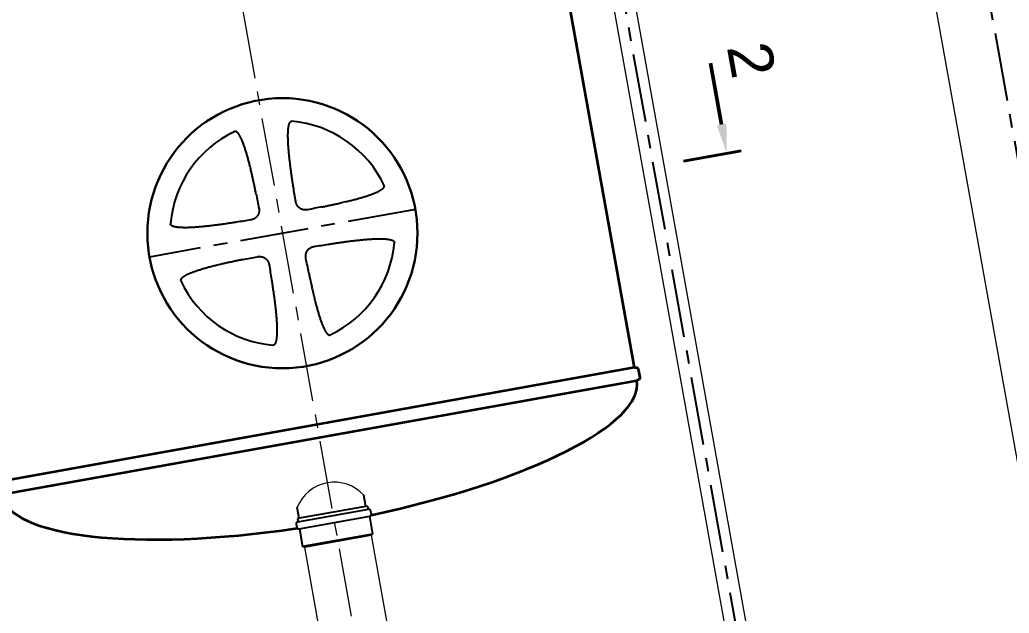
# Model space of a CAD drawing. Header units: millimetres. Extents: x 20530103 to 31271019, y 32092698 to 33532929.
# Drawn here: x 25974600 to 25979197, y 32921150 to 32923907 of the extents above; entities that cross this region are included whole.
import ezdxf
from ezdxf import colors
from ezdxf.entities.mleader import LeaderData, LeaderLine
from ezdxf.math import Vec2, Vec3

# ---------------------------------------------------------------- set-up
doc = ezdxf.new("R2010")
doc.units = ezdxf.units.MM
doc.linetypes.add('осевая', pattern=[50.8, 31.75, -6.35, 6.35, -6.35])
for name, color, linetype in [('Mitat', 1, 'Continuous'), ('Выноски', 7, 'Continuous'), ('Системный слой', 7, 'Continuous')]:
    doc.layers.add(name, color=color, linetype=linetype)
doc.layers.add('Труба профиль', color=7, linetype='Continuous', lineweight=50)
doc.styles.add('GOST 2.304', font='GOST.TTF')
doc.styles.get("Standard").update_dxf_attribs({"font": 'arial.ttf'})
doc.dimstyles.new('STANDARD$0', dxfattribs={"dimscale": 100, "dimtxt": 2.5, "dimasz": 1, "dimexe": 0.5, "dimexo": 2, "dimgap": 1, "dimtad": 1, "dimdec": 0, "dimzin": 0, "dimdsep": 46, "dimtxsty": 'Standard', "dimblk1": 'OBLIQUE', "dimblk2": 'OBLIQUE', "dimsah": 1, "dimcen": 2, "dimadec": 0, "dimazin": 0, "dimtfac": 1, "dimtdec": 4, "dimtofl": 0, "dimtmove": 2, "dimatfit": 3, "dimldrblk": 'OBLIQUE', "dimfxl": 1, "dimtolj": 1, "dimtzin": 0, "dimarcsym": 0})

# ---------------------------------------------------------------- blocks, each defined once
blk = doc.blocks.new('fsadfs')
at = {"color": 1, "linetype": 'осевая', "lineweight": 25, "ltscale": 10}
for p, q in [((8927.3, -30378.6), (3836.6, -2004.1)), ((2972.9, -6660.8), (6380.9, -25656.3)), ((2767.8, -11882), (1532.8, -12103.6))]:
    blk.add_line(p, q, dxfattribs=at)
at = {"lineweight": 20}
for p, q in [((8521, -29529.6), (3764.6, -3018.8)), ((6430.1, -25647.5), (3022.9, -6656.2)), ((6331.8, -25665.1), (2924.5, -6674)), ((2562.1, -13396), (2802.3, -14735)), ((2252.1, -13451.7), (2492.3, -14790.6))]:
    blk.add_line(p, q, dxfattribs=at)
at = {"color": 1, "linetype": 'осевая', "lineweight": 15, "ltscale": 10}
blk.add_line((979.5, -5459), (4422.1, -24663), dxfattribs=at)
at = {"color": 1, "lineweight": 40}
blk.add_line((4281.9, -11610.4), (4013.2, -11658.6), dxfattribs=at)
at = {"color": 7, "lineweight": 25}
for p, q in [((2538, -13261.7), (2528.8, -13210.3)), ((2228, -13317.4), (2218.7, -13266)), ((2545.6, -13260.4), (2220.4, -13318.7)), ((2221.5, -13333.8), (2549.8, -13274.9)), ((2545.6, -13260.4), (2548.2, -13275.1)), ((2559.9, -13281.9), (2562.6, -13296.9)), ((2220.4, -13318.7), (2223, -13333.5)), ((2227.2, -13365.9), (2555.6, -13307)), ((2554, -13307.3), (2568.9, -13390.3)), ((2214.4, -13343.9), (2217.1, -13358.9)), ((2228.8, -13365.7), (2243.7, -13448.6)), ((2562.1, -13396), (2568.9, -13390.3)), ((2252.1, -13451.7), (2243.7, -13448.6))]:
    blk.add_line(p, q, dxfattribs=at)
at = {"lineweight": 35}
for points in [[(3786.3, -12617.1), (2535.7, -5646.6)], [(3786.3, -12617.1), (833.4, -13146.9)], [(844, -13205.9), (3796.9, -12676.2)]]:
    blk.add_lwpolyline(points, dxfattribs=at)
at = {"color": 1, "linetype": 'ByBlock', "lineweight": -2}
blk.add_lwpolyline([(4190.6, -11488.1), (4139.5, -11203.2)], dxfattribs=at)
at = {"lineweight": 35}
for points in [[(3786.3, -12617.1), (3791.2, -12616.2, -0.414214), (3802.8, -12624.3), (3809.9, -12663.7)], [(3809.9, -12663.7, -0.414214), (3801.8, -12675.3), (3796.9, -12676.2)]]:
    blk.add_lwpolyline(points, format="xyb", dxfattribs=at)
at = {"lineweight": 20}
blk.add_arc((2391.2, -13335.1), 185.8, 42.19, 158.1528, dxfattribs=at)
at = {"color": 7, "lineweight": 25}
for centre, start, end in [((2551.3, -13283.4), 10.1714, 100.1714), ((2554, -13298.5), 280.1714, 10.1714), ((2223, -13342.3), 100.1714, 190.1714), ((2225.7, -13357.4), 190.1714, 280.1714)]:
    blk.add_arc(centre, 8.7, start, end, dxfattribs=at)
at = {"lineweight": 35}
for start_param, end_param in [(4.828731, 6.283185), (3.141593, 4.596047)]:
    blk.add_ellipse((2320.5, -12941), major_axis=(1476.4, 264.9), ratio=0.266979, start_param=start_param, end_param=end_param, dxfattribs=at)
at = {"color": 1, "lineweight": 25}
blk.add_solid([(4213, -11484.1), (4214.7, -11622.4), (4168.2, -11492.1)], dxfattribs=at)
at = {"layer": 'Mitat', "color": 7, "lineweight": 25}
for p, q in [((2568.9, -13390.3), (2243.7, -13448.6)), ((2562.1, -13396), (2252.1, -13451.7))]:
    blk.add_line(p, q, dxfattribs=at)
at = {"layer": 'Системный слой', "color": 7, "lineweight": 30}
blk.add_circle((2150.3, -11992.8), 627.4, dxfattribs=at)
at = {"layer": 'Системный слой', "color": 7, "lineweight": 25}
for start, end in [(25.1657, 85.1771), (115.1657, 175.1771), (295.1657, 355.1771), (205.1657, 265.1771)]:
    blk.add_arc((2150.3, -11992.8), 521.8, start, end, dxfattribs=at)
at = {"layer": 'Системный слой', "color": 7, "lineweight": 25, "extrusion": (0, 0, -1)}
for centre, major_axis, start_param, end_param in [((992.9, -12200.4), (562.8, -3136.9), -1.634239, -1.612784), ((3307.7, -11785.1), (-562.8, 3136.9), -1.528808, -1.507354), ((1942.7, -10835.4), (-3136.9, -562.8), -1.634239, -1.612784), ((1942.7, -10835.4), (-3136.9, -562.8), -1.528808, -1.507354), ((2358, -13150.2), (3136.9, 562.8), -1.528808, -1.507354), ((2358, -13150.2), (3136.9, 562.8), -1.634239, -1.612784), ((3307.7, -11785.1), (-562.8, 3136.9), -1.634239, -1.612784), ((992.9, -12200.4), (562.8, -3136.9), -1.528808, -1.507354)]:
    blk.add_ellipse(centre, major_axis=major_axis, ratio=0.34202, start_param=start_param, end_param=end_param, dxfattribs=at)
at = {"layer": 'Системный слой', "color": 7, "lineweight": 25}
for points, knots in [([(2201.3, -11778.4), (2200.5, -11773.3), (2198.9, -11763), (2196.9, -11750.1), (2195.1, -11738), (2193.2, -11724.9), (2190.8, -11707.9), (2188.4, -11689.8), (2186.3, -11674), (2184.8, -11661.3), (2183.6, -11650.7), (2182.4, -11640.8), (2181.4, -11631.1), (2180.5, -11621.6), (2179.6, -11612.1), (2178.8, -11602.8), (2178.1, -11593.7), (2177.5, -11584.7), (2177, -11576), (2176.6, -11567.4), (2176.3, -11559.1), (2176.1, -11551.1), (2176, -11543.6), (2176, -11536.4), (2176.1, -11529.7), (2176.4, -11523.5), (2176.7, -11517.8), (2177.1, -11512.6), (2177.6, -11507.7), (2178.1, -11503.2), (2178.7, -11499.3), (2179.4, -11495.8), (2180, -11492.7), (2180.7, -11490), (2181.3, -11487.8), (2181.9, -11485.8), (2182.5, -11484.1), (2183.1, -11482.6), (2183.7, -11481.3), (2184.2, -11480.3), (2184.7, -11479.4), (2185.2, -11478.6), (2185.6, -11478), (2185.9, -11477.5), (2186.3, -11477), (2186.6, -11476.5), (2187, -11476.2), (2187.3, -11475.8), (2187.6, -11475.5), (2187.9, -11475.2), (2188.2, -11474.9), (2188.6, -11474.6), (2189.1, -11474.2), (2189.6, -11473.9), (2190.1, -11473.6), (2190.7, -11473.3), (2191.5, -11473), (2192.3, -11472.9), (2193.1, -11472.8), (2193.7, -11472.8), (2194.1, -11472.8), (2194.2, -11472.8)], [0, 0, 0, 0, 3.02765, 6.130095, 7.711356, 10.295721, 13.929306, 17.852185, 21.075848, 23.356556, 25.454567, 27.369743, 29.28457, 31.181263, 33.060102, 34.903414, 36.729231, 38.501691, 40.238572, 41.921872, 43.587415, 45.168284, 46.682445, 48.08064, 49.429669, 50.648002, 51.78422, 52.805921, 53.793743, 54.673452, 55.478237, 56.163293, 56.80467, 57.338103, 57.808296, 58.197357, 58.567882, 58.885925, 59.167818, 59.395948, 59.604956, 59.772794, 59.91893, 60.040332, 60.158922, 60.267663, 60.369344, 60.459616, 60.545402, 60.628157, 60.712316, 60.824376, 60.935003, 61.043224, 61.149462, 61.294441, 61.474783, 61.6447, 61.762042, 61.936931, 62, 62, 62, 62]), ([(2028, -11809.5), (2027, -11804.4), (2024.9, -11794.3), (2022.3, -11781.5), (2019.7, -11769.4), (2017, -11756.5), (2013.3, -11739.7), (2009.4, -11722), (2005.8, -11706.4), (2002.8, -11693.9), (2000.3, -11683.6), (1997.8, -11673.9), (1995.4, -11664.5), (1993, -11655.2), (1990.5, -11646.1), (1988, -11637), (1985.5, -11628.2), (1983, -11619.6), (1980.4, -11611.2), (1977.8, -11603.1), (1975.2, -11595.2), (1972.6, -11587.6), (1970.1, -11580.5), (1967.6, -11573.8), (1965.1, -11567.6), (1962.8, -11561.8), (1960.5, -11556.6), (1958.3, -11551.8), (1956.1, -11547.4), (1954.1, -11543.4), (1952.1, -11539.9), (1950.3, -11536.8), (1948.7, -11534.2), (1947.1, -11531.9), (1945.7, -11530.1), (1944.5, -11528.4), (1943.3, -11527), (1942.2, -11525.8), (1941.2, -11524.8), (1940.3, -11524), (1939.6, -11523.3), (1938.9, -11522.8), (1938.3, -11522.3), (1937.8, -11522), (1937.3, -11521.7), (1936.8, -11521.4), (1936.4, -11521.1), (1936, -11520.9), (1935.6, -11520.7), (1935.2, -11520.5), (1934.7, -11520.4), (1934.3, -11520.2), (1933.7, -11520), (1933.2, -11519.9), (1932.6, -11519.8), (1931.8, -11519.8), (1931, -11519.8), (1930.2, -11519.9), (1929.5, -11520.1), (1928.9, -11520.3), (1928.5, -11520.4), (1928.4, -11520.5)], [0, 0, 0, 0, 3.02765, 6.130095, 7.711356, 10.295721, 13.929306, 17.852185, 21.075848, 23.356556, 25.454567, 27.369743, 29.28457, 31.181263, 33.060102, 34.903414, 36.729231, 38.501691, 40.238572, 41.921872, 43.587415, 45.168284, 46.682445, 48.08064, 49.429669, 50.648002, 51.78422, 52.805921, 53.793743, 54.673452, 55.478237, 56.163293, 56.80467, 57.338103, 57.808296, 58.197357, 58.567882, 58.885925, 59.167818, 59.395948, 59.604956, 59.772794, 59.91893, 60.040332, 60.158922, 60.267663, 60.369344, 60.459616, 60.545402, 60.628157, 60.712316, 60.824376, 60.935003, 61.043224, 61.149462, 61.294441, 61.474783, 61.6447, 61.762042, 61.936931, 62, 62, 62, 62]), ([(2333.7, -11870.5), (2339, -11869.4), (2349.7, -11867.2), (2365.9, -11863.9), (2379.7, -11860.9), (2391.1, -11858.5), (2399.8, -11856.6), (2409.7, -11854.4), (2420.8, -11851.9), (2433, -11849.1), (2444.4, -11846.4), (2454.8, -11843.9), (2464.3, -11841.5), (2473.8, -11839.2), (2483.2, -11836.7), (2492.5, -11834.2), (2501.7, -11831.7), (2510.6, -11829.2), (2519.4, -11826.7), (2527.9, -11824.1), (2536.1, -11821.6), (2544.1, -11819), (2551.8, -11816.4), (2559.1, -11813.8), (2566, -11811.3), (2572.5, -11808.8), (2578.4, -11806.4), (2584, -11804.1), (2588.9, -11801.9), (2593.5, -11799.7), (2597.6, -11797.6), (2601.4, -11795.6), (2604.7, -11793.7), (2607.6, -11792), (2610, -11790.4), (2612.1, -11788.9), (2613.9, -11787.6), (2615.3, -11786.4), (2616.6, -11785.3), (2617.7, -11784.3), (2618.6, -11783.3), (2619.4, -11782.5), (2620, -11781.8), (2620.5, -11781.1), (2621, -11780.5), (2621.3, -11780), (2621.6, -11779.6), (2621.9, -11779.1), (2622.1, -11778.7), (2622.3, -11778.3), (2622.5, -11777.9), (2622.6, -11777.6), (2622.8, -11777.2), (2622.9, -11776.7), (2623.1, -11776.2), (2623.2, -11775.6), (2623.3, -11775), (2623.4, -11774.3), (2623.3, -11773.5), (2623.2, -11772.7), (2623.1, -11771.9), (2622.8, -11771.4), (2622.7, -11771), (2622.6, -11770.9)], [0, 0, 0, 0, 3.294372, 6.658592, 10.121593, 11.902894, 13.727108, 15.565806, 18.089199, 20.650882, 23.250738, 25.227925, 27.214477, 29.207845, 31.198516, 33.161939, 35.100749, 36.992852, 38.86301, 40.668913, 42.43271, 44.134312, 45.815956, 47.40632, 48.925529, 50.321905, 51.666806, 52.875385, 53.998684, 55.003566, 55.973887, 56.834853, 57.620252, 58.285215, 58.906539, 59.421027, 59.873097, 60.246259, 60.602155, 60.908041, 61.180307, 61.401463, 61.604048, 61.767517, 61.910185, 62.028901, 62.14479, 62.250718, 62.349589, 62.437156, 62.520317, 62.600986, 62.683377, 62.794474, 62.904935, 63.013803, 63.122506, 63.271682, 63.45784, 63.633238, 63.754366, 63.934896, 64, 64, 64, 64]), ([(2266.7, -11883.7), (2265.8, -11883.9), (2264.2, -11884.2), (2261.7, -11884.5), (2259.2, -11884.7), (2256.7, -11884.7), (2254.1, -11884.6), (2251.6, -11884.4), (2249.1, -11884.1), (2246.6, -11883.6), (2244.2, -11883), (2241.9, -11882.3), (2239.6, -11881.4), (2237.5, -11880.5), (2235.4, -11879.4), (2233.4, -11878.3), (2231.6, -11877.1), (2229.8, -11875.9), (2228.3, -11874.7), (2226.7, -11873.3), (2225.1, -11871.8), (2223.7, -11870.3), (2222.5, -11868.9), (2221.2, -11867.3), (2219.8, -11865.4), (2218.3, -11863.1), (2217, -11860.7), (2216, -11858.7), (2215.1, -11856.5), (2214.2, -11854), (2213.3, -11851.2), (2212.6, -11848.4), (2212.3, -11846.7), (2212.1, -11845.8)], [0, 0, 0, 0, 1.160827, 2.293622, 3.43563, 4.588756, 5.746246, 6.905348, 8.060469, 9.206891, 10.341224, 11.457239, 12.554235, 13.633163, 14.697615, 15.730559, 16.730575, 17.684561, 18.604883, 19.490061, 20.578623, 21.459916, 22.381037, 23.113319, 24.320591, 25.627437, 26.832376, 28.012841, 28.720001, 30.061886, 31.592299, 32.799071, 34, 34, 34, 34]), ([(2041.3, -11876.5), (2041.4, -11877.3), (2041.7, -11878.9), (2042, -11881.4), (2042.2, -11883.9), (2042.2, -11886.5), (2042.2, -11889), (2042, -11891.5), (2041.6, -11894), (2041.1, -11896.5), (2040.5, -11898.9), (2039.8, -11901.2), (2039, -11903.5), (2038, -11905.7), (2037, -11907.7), (2035.9, -11909.7), (2034.7, -11911.5), (2033.4, -11913.4), (2032, -11915.1), (2030.5, -11916.8), (2028.9, -11918.4), (2027, -11920.2), (2025.2, -11921.7), (2023.3, -11923), (2021.4, -11924.3), (2019.5, -11925.4), (2017.4, -11926.5), (2015.5, -11927.4), (2013.4, -11928.3), (2011.4, -11929), (2009, -11929.8), (2006.2, -11930.5), (2004.3, -11930.8), (2003.3, -11931)], [0, 0, 0, 0, 1.160825, 2.293619, 3.435628, 4.588757, 5.746252, 6.905358, 8.060478, 9.206889, 10.341203, 11.457205, 12.554205, 13.633169, 14.695741, 15.717068, 16.69175, 17.601108, 18.876909, 19.676175, 20.71619, 22.027068, 23.211446, 23.982012, 25.113816, 26.386625, 26.915982, 28.452958, 29.235773, 30.022226, 31.353686, 32.71083, 34, 34, 34, 34]), ([(1935.9, -11941.8), (1930.5, -11942.7), (1919.5, -11944.4), (1905.8, -11946.5), (1894.3, -11948.2), (1884.7, -11949.6), (1872.5, -11951.3), (1858, -11953.3), (1841.7, -11955.5), (1826.8, -11957.4), (1813.8, -11958.9), (1803.1, -11960.2), (1793.1, -11961.2), (1783.5, -11962.2), (1774, -11963.1), (1764.6, -11963.9), (1755.4, -11964.7), (1746.4, -11965.3), (1737.6, -11965.9), (1729, -11966.4), (1720.7, -11966.7), (1712.7, -11967), (1704.9, -11967.1), (1697.6, -11967.1), (1690.7, -11967.1), (1684.3, -11966.9), (1678.4, -11966.6), (1673, -11966.3), (1667.9, -11965.8), (1663.3, -11965.3), (1659.1, -11964.8), (1655.3, -11964.2), (1652, -11963.5), (1649.1, -11962.9), (1646.6, -11962.2), (1644.5, -11961.6), (1642.7, -11961), (1641, -11960.4), (1639.6, -11959.8), (1638.4, -11959.2), (1637.4, -11958.7), (1636.6, -11958.2), (1635.9, -11957.8), (1635.3, -11957.4), (1634.8, -11957), (1634.3, -11956.7), (1633.9, -11956.4), (1633.6, -11956.1), (1633.2, -11955.8), (1633, -11955.5), (1632.7, -11955.2), (1632.4, -11954.8), (1632.1, -11954.5), (1631.7, -11954), (1631.4, -11953.6), (1631.2, -11953), (1630.8, -11952.4), (1630.6, -11951.6), (1630.4, -11950.8), (1630.3, -11950.1), (1630.3, -11949.4), (1630.3, -11949), (1630.3, -11948.9)], [0, 0, 0, 0, 3.289426, 6.641073, 8.341944, 10.288254, 12.467464, 15.73036, 19.040043, 22.396272, 24.748618, 26.9013, 28.85179, 30.799553, 32.720392, 34.61697, 36.467565, 38.296603, 40.062486, 41.787015, 43.450467, 45.094385, 46.649301, 48.134932, 49.501134, 50.817333, 52.001692, 53.103719, 54.091658, 55.04643, 55.895777, 56.672128, 57.331893, 57.949266, 58.462051, 58.913492, 59.286861, 59.642661, 59.947993, 60.219335, 60.439132, 60.640228, 60.80198, 60.942837, 61.059698, 61.173776, 61.278051, 61.375378, 61.461577, 61.543439, 61.622848, 61.70395, 61.81331, 61.922045, 62.029212, 62.136217, 62.283062, 62.466311, 62.638969, 62.758204, 62.935914, 63, 63, 63, 63]), ([(2364.8, -12043.8), (2370.1, -12042.9), (2380.9, -12041.2), (2397.3, -12038.7), (2411.3, -12036.7), (2422.8, -12035), (2431.7, -12033.8), (2440.7, -12032.5), (2449.9, -12031.3), (2459.3, -12030.1), (2468.8, -12028.9), (2478.4, -12027.7), (2488, -12026.5), (2497.8, -12025.4), (2507.5, -12024.4), (2517.2, -12023.4), (2526.8, -12022.5), (2536.3, -12021.6), (2545.6, -12020.9), (2554.7, -12020.2), (2563.6, -12019.7), (2572.1, -12019.2), (2580.5, -12018.9), (2588.6, -12018.6), (2596.4, -12018.5), (2603.8, -12018.5), (2610.7, -12018.6), (2617.1, -12018.7), (2623.1, -12019), (2628.5, -12019.4), (2633.5, -12019.8), (2638, -12020.4), (2642.2, -12020.9), (2645.9, -12021.6), (2649.2, -12022.2), (2652, -12022.8), (2654.4, -12023.5), (2656.4, -12024.1), (2658.2, -12024.7), (2659.8, -12025.3), (2661.1, -12025.9), (2662.3, -12026.4), (2663.3, -12026.9), (2664.1, -12027.4), (2664.8, -12027.8), (2665.4, -12028.2), (2665.9, -12028.6), (2666.3, -12028.9), (2666.7, -12029.2), (2667.1, -12029.5), (2667.4, -12029.8), (2667.7, -12030.1), (2668, -12030.4), (2668.3, -12030.8), (2668.6, -12031.1), (2668.9, -12031.6), (2669.2, -12032), (2669.5, -12032.6), (2669.8, -12033.2), (2670.1, -12034), (2670.3, -12034.8), (2670.3, -12035.5), (2670.4, -12036.1), (2670.3, -12036.6), (2670.3, -12036.7)], [0, 0, 0, 0, 3.346522, 6.766848, 10.291529, 12.10647, 13.966728, 15.842272, 17.760329, 19.705723, 21.690551, 23.687495, 25.705597, 27.732688, 29.765616, 31.795276, 33.795524, 35.769581, 37.694349, 39.596139, 41.431301, 43.222957, 44.950628, 46.657893, 48.27186, 49.813093, 51.228677, 52.591625, 53.814671, 54.950111, 55.963708, 56.941681, 57.807329, 58.595452, 59.260387, 59.880783, 60.393124, 60.842571, 61.213062, 61.566815, 61.871519, 62.143339, 62.364996, 62.568381, 62.733225, 62.877534, 62.998106, 63.115804, 63.223386, 63.323799, 63.412733, 63.497193, 63.579124, 63.662803, 63.775637, 63.887825, 63.998395, 64.108796, 64.260302, 64.449369, 64.627508, 64.750528, 64.933879, 65, 65, 65, 65]), ([(2259.4, -12109.1), (2259.2, -12108.3), (2258.9, -12106.7), (2258.6, -12104.2), (2258.5, -12101.7), (2258.4, -12099.1), (2258.5, -12096.6), (2258.7, -12094.1), (2259.1, -12091.6), (2259.5, -12089.1), (2260.1, -12086.7), (2260.9, -12084.4), (2261.7, -12082.1), (2262.7, -12079.9), (2263.7, -12077.8), (2264.8, -12075.9), (2266, -12074), (2267.2, -12072.3), (2268.5, -12070.7), (2269.8, -12069.1), (2271.3, -12067.6), (2272.8, -12066.2), (2274.2, -12064.9), (2275.8, -12063.6), (2277.8, -12062.2), (2280.1, -12060.8), (2282.4, -12059.5), (2284.5, -12058.5), (2286.6, -12057.6), (2289.1, -12056.6), (2291.9, -12055.8), (2294.7, -12055.1), (2296.5, -12054.7), (2297.3, -12054.6)], [0, 0, 0, 0, 1.160827, 2.293622, 3.43563, 4.588756, 5.746246, 6.905348, 8.060469, 9.206891, 10.341224, 11.457239, 12.554235, 13.633163, 14.697615, 15.730559, 16.730575, 17.684561, 18.604883, 19.490061, 20.578623, 21.459916, 22.381037, 23.113319, 24.320591, 25.627437, 26.832376, 28.012841, 28.720001, 30.061886, 31.592299, 32.799071, 34, 34, 34, 34]), ([(1967, -12115.1), (1961.7, -12116.2), (1951.1, -12118.3), (1937.8, -12121.1), (1926.5, -12123.5), (1917.2, -12125.5), (1905.3, -12128), (1891.2, -12131.1), (1875.1, -12134.8), (1860.6, -12138.2), (1847.9, -12141.2), (1837.5, -12143.8), (1827.7, -12146.2), (1818.3, -12148.7), (1809, -12151.1), (1799.9, -12153.6), (1790.9, -12156.1), (1782.2, -12158.7), (1773.6, -12161.2), (1765.4, -12163.8), (1757.4, -12166.3), (1749.7, -12168.9), (1742.2, -12171.5), (1735.3, -12174), (1728.8, -12176.5), (1722.8, -12178.9), (1717.2, -12181.3), (1712.2, -12183.5), (1707.6, -12185.7), (1703.4, -12187.8), (1699.6, -12189.8), (1696.2, -12191.7), (1693.3, -12193.5), (1690.8, -12195.1), (1688.7, -12196.6), (1686.9, -12197.9), (1685.4, -12199.1), (1684.1, -12200.3), (1683, -12201.3), (1682, -12202.3), (1681.3, -12203.1), (1680.6, -12203.8), (1680.1, -12204.5), (1679.7, -12205), (1679.4, -12205.6), (1679.1, -12206), (1678.8, -12206.5), (1678.6, -12206.9), (1678.4, -12207.3), (1678.2, -12207.7), (1678, -12208), (1677.9, -12208.4), (1677.7, -12208.9), (1677.6, -12209.4), (1677.4, -12210), (1677.4, -12210.6), (1677.3, -12211.3), (1677.3, -12212.1), (1677.4, -12212.9), (1677.6, -12213.6), (1677.8, -12214.2), (1678, -12214.6), (1678, -12214.7)], [0, 0, 0, 0, 3.218923, 6.506826, 8.178508, 10.098303, 12.252324, 15.489576, 18.77979, 22.122744, 24.473336, 26.627827, 28.584132, 30.538174, 32.467068, 34.373014, 36.235157, 38.076608, 39.857077, 41.597492, 43.27857, 44.940532, 46.513958, 48.018144, 49.402538, 50.736545, 51.936949, 53.053667, 54.053979, 55.020167, 55.878253, 56.661609, 57.325775, 57.946675, 58.461223, 58.913538, 59.286894, 59.642684, 59.948009, 60.219346, 60.43914, 60.640233, 60.801982, 60.942838, 61.059698, 61.173776, 61.278051, 61.375378, 61.461577, 61.543439, 61.622847, 61.70395, 61.81331, 61.922045, 62.029212, 62.136217, 62.283062, 62.466311, 62.638969, 62.758204, 62.935914, 63, 63, 63, 63]), ([(2034, -12101.9), (2034.8, -12101.7), (2036.5, -12101.4), (2039, -12101.1), (2041.5, -12100.9), (2044, -12100.9), (2046.5, -12101), (2049.1, -12101.2), (2051.6, -12101.5), (2054, -12102), (2056.4, -12102.6), (2058.8, -12103.3), (2061, -12104.2), (2063.2, -12105.1), (2065.3, -12106.2), (2067.3, -12107.3), (2069.1, -12108.5), (2070.8, -12109.7), (2072.4, -12110.9), (2074, -12112.3), (2075.5, -12113.7), (2077, -12115.3), (2078.2, -12116.7), (2079.5, -12118.3), (2080.9, -12120.2), (2082.3, -12122.5), (2083.7, -12124.9), (2084.6, -12126.9), (2085.6, -12129.1), (2086.5, -12131.6), (2087.4, -12134.4), (2088.1, -12137.2), (2088.4, -12138.9), (2088.5, -12139.8)], [0, 0, 0, 0, 1.160827, 2.293622, 3.43563, 4.588756, 5.746246, 6.905348, 8.060469, 9.206891, 10.341224, 11.457239, 12.554235, 13.633163, 14.697615, 15.730559, 16.730575, 17.684561, 18.604883, 19.490061, 20.578623, 21.459916, 22.381037, 23.113319, 24.320591, 25.627437, 26.832376, 28.012841, 28.720001, 30.061886, 31.592299, 32.799071, 34, 34, 34, 34]), ([(2272.7, -12176.1), (2273.7, -12181.3), (2275.8, -12191.7), (2278.5, -12204.8), (2281.1, -12217.1), (2283.9, -12230.2), (2287.6, -12247.3), (2291.7, -12265.4), (2295.4, -12281.1), (2298.4, -12293.8), (2301, -12304.2), (2303.4, -12314), (2305.8, -12323.4), (2308.3, -12332.8), (2310.8, -12341.9), (2313.3, -12351), (2315.8, -12359.8), (2318.4, -12368.3), (2321, -12376.7), (2323.6, -12384.8), (2326.2, -12392.6), (2328.8, -12400.1), (2331.3, -12407.1), (2333.8, -12413.7), (2336.3, -12419.8), (2338.6, -12425.5), (2340.9, -12430.6), (2343.1, -12435.3), (2345.2, -12439.5), (2347.3, -12443.4), (2349.2, -12446.8), (2350.9, -12449.7), (2352.6, -12452.2), (2354.1, -12454.4), (2355.4, -12456.2), (2356.6, -12457.7), (2357.8, -12459), (2358.8, -12460.2), (2359.8, -12461.1), (2360.6, -12461.9), (2361.4, -12462.5), (2362, -12463), (2362.6, -12463.4), (2363.1, -12463.8), (2363.6, -12464.1), (2364, -12464.3), (2364.4, -12464.6), (2364.8, -12464.8), (2365.2, -12464.9), (2365.6, -12465.1), (2366, -12465.3), (2366.4, -12465.4), (2367, -12465.6), (2367.5, -12465.7), (2368.1, -12465.8), (2368.8, -12465.8), (2369.6, -12465.8), (2370.4, -12465.7), (2371.2, -12465.5), (2371.8, -12465.3), (2372.1, -12465.1), (2372.2, -12465.1)], [0, 0, 0, 0, 3.098261, 6.270257, 7.885874, 10.522158, 14.222088, 18.211189, 21.48322, 23.791405, 25.91056, 27.83924, 29.766287, 31.670808, 33.554374, 35.397495, 37.221269, 38.987539, 40.715871, 42.387727, 44.041242, 45.608249, 47.107289, 48.488328, 49.8195, 51.017864, 52.132795, 53.131323, 54.095468, 54.950922, 55.731334, 56.392139, 57.009565, 57.520478, 57.969136, 58.338887, 58.691133, 58.993238, 59.261551, 59.478662, 59.677208, 59.836711, 59.975492, 60.090496, 60.202763, 60.305383, 60.401166, 60.485997, 60.56656, 60.644707, 60.724522, 60.832147, 60.939155, 61.044621, 61.149928, 61.294442, 61.474783, 61.6447, 61.762042, 61.936931, 62, 62, 62, 62]), ([(2099.4, -12207.2), (2100.2, -12212.4), (2101.8, -12222.9), (2103.8, -12236.1), (2105.7, -12248.5), (2107.6, -12261.9), (2110.1, -12279.2), (2112.5, -12297.5), (2114.6, -12313.6), (2116.1, -12326.5), (2117.4, -12337.2), (2118.5, -12347.2), (2119.5, -12356.9), (2120.4, -12366.5), (2121.3, -12375.9), (2122, -12385.3), (2122.7, -12394.4), (2123.3, -12403.4), (2123.8, -12412), (2124.2, -12420.5), (2124.5, -12428.8), (2124.6, -12436.7), (2124.7, -12444.2), (2124.6, -12451.3), (2124.5, -12457.8), (2124.2, -12463.9), (2123.8, -12469.5), (2123.4, -12474.7), (2122.9, -12479.4), (2122.3, -12483.7), (2121.7, -12487.6), (2121.1, -12491), (2120.4, -12493.9), (2119.8, -12496.4), (2119.1, -12498.6), (2118.5, -12500.4), (2117.9, -12502.1), (2117.3, -12503.5), (2116.7, -12504.7), (2116.2, -12505.7), (2115.7, -12506.6), (2115.3, -12507.3), (2114.9, -12507.9), (2114.6, -12508.4), (2114.2, -12508.8), (2113.9, -12509.2), (2113.6, -12509.6), (2113.3, -12509.9), (2113, -12510.2), (2112.7, -12510.5), (2112.4, -12510.8), (2112, -12511.1), (2111.6, -12511.4), (2111.1, -12511.7), (2110.6, -12512), (2109.9, -12512.3), (2109.1, -12512.6), (2108.4, -12512.7), (2107.6, -12512.8), (2107, -12512.8), (2106.6, -12512.8), (2106.5, -12512.8)], [0, 0, 0, 0, 3.098261, 6.270257, 7.885874, 10.522158, 14.222088, 18.211189, 21.48322, 23.791405, 25.91056, 27.83924, 29.766287, 31.670808, 33.554374, 35.397495, 37.221271, 38.987539, 40.715869, 42.387727, 44.041242, 45.608249, 47.107289, 48.488328, 49.8195, 51.017864, 52.132795, 53.131323, 54.095468, 54.950922, 55.731334, 56.392139, 57.009565, 57.520478, 57.969136, 58.338887, 58.691133, 58.993238, 59.261551, 59.478662, 59.677208, 59.836711, 59.975492, 60.090496, 60.202763, 60.305383, 60.401166, 60.485997, 60.56656, 60.644707, 60.724522, 60.832147, 60.939155, 61.044621, 61.149928, 61.294442, 61.474783, 61.6447, 61.762042, 61.936931, 62, 62, 62, 62])]:
    blk.add_open_spline(points, degree=3, knots=knots, dxfattribs=at)
at = {"color": 1, "lineweight": 25, "insert": (4444, -11247.8), "char_height": 204.75, "attachment_point": 3, "rotation": 280.1714}
blk.add_mtext('{\\fArial|b0|i0|c204|p34;2}', dxfattribs=at)
blk = doc.blocks.new('_ArchTick')
at = {"color": 0, "linetype": 'ByBlock', "const_width": 0.15}
blk.add_lwpolyline([(-0.5, -0.5), (0.5, 0.5)], dxfattribs=at)
blk = doc.blocks.new('*D248')
at = {"color": 0, "lineweight": -2, "transparency": 16777216}
for p, q in [((25972334.5, 32935956), (25968959, 32935337.1)), ((25969204.9, 32935382.2), (25975286, 32902213.6)), ((25978415.6, 32902787.3), (25975040.1, 32902168.5))]:
    blk.add_line(p, q, dxfattribs=at)
at = {"color": 0, "lineweight": -2, "transparency": 16777216, "xscale": 750.0000000000001, "yscale": 750.0000000000001, "zscale": 750.0000000000001}
for p, rotation in [((25969204.9, 32935382.2), 100.3891302227786), ((25975286, 32902213.6), 280.3891302227786)]:
    blk.add_blockref('_ArchTick', p, dxfattribs=dict(at, rotation=rotation))
at = {"color": 0, "transparency": 16777216, "insert": (25973229.1, 32918978.2), "char_height": 1000, "attachment_point": 5, "rotation": 280.3891, "style": 'GOST 2.304'}
blk.add_mtext('\\A1;33722', dxfattribs=at)
blk = doc.blocks.new('_Oblique')
at = {"color": 0, "linetype": 'ByBlock', "lineweight": -2}
blk.add_line((-0.5, -0.5), (0.5, 0.5), dxfattribs=at)

msp = doc.modelspace()

# ---------------------------------------------------------------- block references
at = {"layer": 'Труба профиль'}
msp.add_blockref('fsadfs', (25973669.927, 32934908.2994), dxfattribs=at)

# ---------------------------------------------------------------- dimensions: what is measured, and where the dimension line sits
dim = msp.add_aligned_dim(p1=(25973318.1054, 32936136.3262), p2=(25979399.1894, 32902967.6663), distance=-4181.715, dimstyle='STANDARD$0', override={"dimscale": 500, "dimtxt": 2, "dimasz": 1.5, "dimtxsty": 'GOST 2.304', "dimblk1": 'ArchTick', "dimblk2": 'ArchTick'})
dim.commit()
dim.dimension.update_dxf_attribs({"geometry": '*D248', "text_midpoint": (25973229.0943, 32918978.2295)})

# ---------------------------------------------------------------- leaders
at = {"layer": 'Выноски', "color": 0, "lineweight": -2}
ml = msp.add_multileader_mtext('Standard', dxfattribs=at)
ml.set_content('{\\C0;ЛОС ливневых стоков \\PQ=60 л/с}', color=5, style='GOST 2.304')
ml.set_leader_properties(lineweight=-3)
ml.build(insert=Vec2(0, 0))
ml.multileader.update_dxf_attribs({"text_left_attachment_type": 6, "text_right_attachment_type": 6, "dogleg_length": 1, "arrow_head_size": 1250, "scale": 500})
ctx = ml.context
ctx.base_point, ctx.scale, ctx.char_height, ctx.arrow_head_size, ctx.landing_gap_size, ctx.plane_origin = Vec3(25984575.3988, 32921127.8154, 4288), 500, 1250, 1250, 900, Vec3(25982531.2204, 32905205.6909, 4288)
ctx.left_attachment, ctx.right_attachment, ctx.text_align_type = 6, 6, 1
notes = []
notes.append((ctx, [(0, (1, 1, 0), (25984475.551, 32921127.8154, 4288), (1, 0), 99.8478, [(1, [(25977994.2024, 32918795.2288, 4288)], 0, [])])]))
ctx.mtext.insert, ctx.mtext.alignment, ctx.mtext.flow_direction = Vec3(25992306.2024, 32922627.8154, 4288), 2, 5
for ctx, leaders in notes:
    for number, flags, end, landing, length, lines in leaders:
        leader = LeaderData()
        leader.index, (leader.has_last_leader_line, leader.has_dogleg_vector, leader.attachment_direction) = number, flags
        leader.last_leader_point, leader.dogleg_vector, leader.dogleg_length = Vec3(end), Vec3(landing), length
        for number, points, colour, breaks in lines:
            line = LeaderLine()
            line.index, line.vertices, line.color, line.breaks = number, Vec3.list(points), colors.encode_raw_color(colour), breaks
            leader.lines.append(line)
        ctx.leaders.append(leader)

doc.saveas('drawing.dxf')
